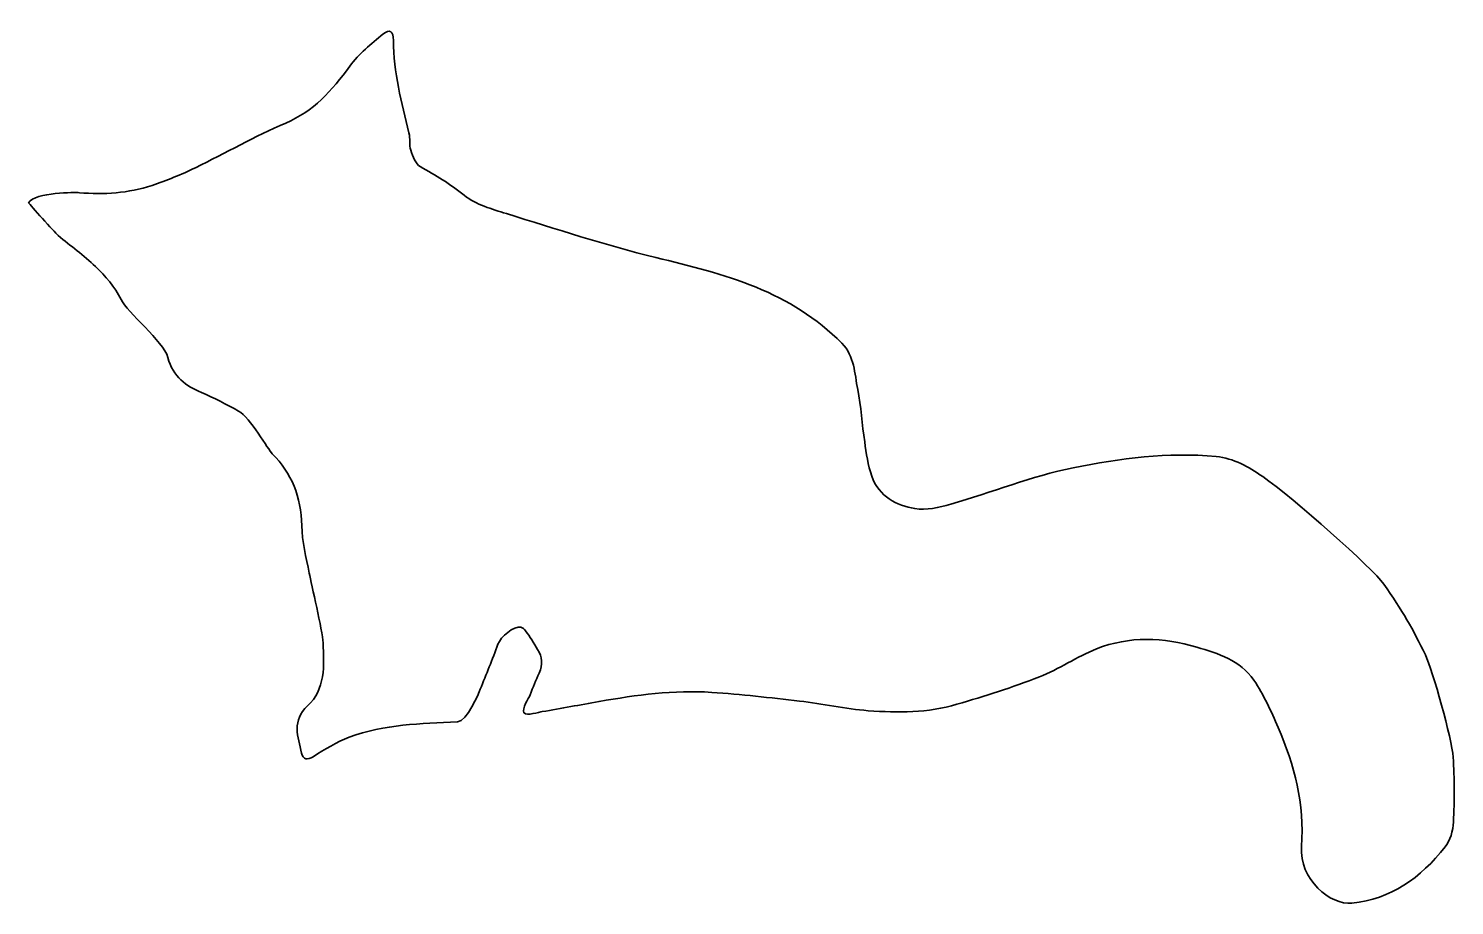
# Model space of a CAD drawing. Header units: inches. Extents: x 221 to 562, y -401 to -191.
import ezdxf

# ---------------------------------------------------------------- set-up
doc = ezdxf.new("R2010")
doc.units = ezdxf.units.IN
doc.header["$MEASUREMENT"] = 0
doc.layers.add('Layer 1', color=7, linetype='Continuous')

# ---------------------------------------------------------------- blocks, each defined once
blk = doc.blocks.new('block 3')
at = {"layer": 'Layer 1', "color": 7, "lineweight": 35, "true_color": 0xffffff}
blk.add_open_spline([(339.18, -355), (338.6, -354.01), (340.35, -351.61), (340.68, -350.71), (341.33, -348.96), (342.02, -347.22), (342.8, -345.53), (343.76, -343.43), (343.57, -341.67), (342.45, -339.87), (341.52, -338.36), (340.57, -336.86), (339.57, -335.41), (339.31, -335.02), (338.85, -334.67), (338.43, -334.55), (336.85, -334.13), (333.55, -336.95), (332.96, -338.62), (331.69, -342.28), (330.14, -345.81), (328.73, -349.41), (328.36, -350.36), (325.64, -357.06), (323.28, -357.17), (314.44, -357.57), (305.94, -357.77), (297.43, -360.87), (294.42, -361.97), (291.59, -363.78), (288.8, -365.52), (287.38, -366.4), (286.41, -366.21), (286.04, -364.65), (285.11, -360.74), (283.67, -356.81), (287.44, -353.38), (291.75, -349.44), (291.43, -343.73), (291.16, -338.29), (291.01, -335.33), (288.39, -324.29), (287.86, -321.65), (287.12, -317.9), (286.17, -314.1), (286.07, -310.3), (285.89, -303.36), (283.66, -297.73), (279.03, -293.13), (278.11, -292.22), (273.66, -284.37), (270.97, -282.92), (268.06, -281.34), (265.15, -279.74), (262.13, -278.49), (258.34, -276.91), (255.34, -274.78), (254.07, -270.1), (253.02, -266.24), (244.31, -259.3), (242.87, -256.22), (241.47, -253.23), (239.08, -250.67), (236.76, -248.38), (234, -245.66), (230.79, -243.49), (227.88, -240.94), (226.88, -240.07), (221.17, -233.65), (220.76, -233.11), (222.48, -230.52), (232.05, -230.66), (232.91, -230.73), (238.8, -231.22), (244.62, -230.84), (250.28, -228.98), (253.8, -227.83), (257.27, -226.38), (260.64, -224.76), (267.88, -221.27), (274.9, -217.2), (282.25, -214.09), (288.79, -211.32), (293.3, -206.33), (297.54, -200.51), (299.72, -197.52), (302.68, -195.16), (305.49, -192.82), (307.07, -191.49), (307.99, -192.15), (307.99, -194.33), (308.02, -201.96), (309.89, -209.19), (311.7, -216.44), (312.03, -217.77), (311.7, -219.32), (312.12, -220.59), (312.59, -222.03), (313.28, -223.9), (314.36, -224.48), (318.05, -226.48), (321.53, -228.67), (324.91, -231.35), (327.75, -233.61), (331.5, -234.64), (334.98, -235.72), (346.84, -239.38), (358.66, -243.27), (370.68, -246.2), (378.79, -248.18), (386.86, -250.16), (394.66, -253.33), (402.21, -256.39), (409.12, -260.66), (415.15, -266.71), (418.24, -269.8), (418.18, -273.92), (418.96, -277.75), (419.8, -281.84), (420, -286.1), (420.62, -290.25), (421.03, -293.02), (421.39, -295.86), (422.3, -298.44), (424.08, -303.5), (428.3, -305.41), (432.59, -306.2), (435.33, -306.71), (438.4, -305.96), (441.18, -305.16), (450.96, -302.35), (460.55, -298.46), (470.46, -296.49), (481.67, -294.25), (493.07, -292.66), (504.61, -293.78), (508.88, -294.19), (512.34, -296.22), (515.75, -298.55), (523.07, -303.57), (542.12, -320.64), (544.67, -324.25), (549.12, -330.55), (551.71, -335.1), (554.64, -341.2), (556.35, -344.76), (561.01, -361.38), (561.28, -365.63), (561.59, -370.78), (561.59, -375.98), (561.34, -381.13), (561.25, -383.17), (560.56, -385.58), (559.37, -387.07), (553.46, -394.54), (546.34, -399.54), (537.08, -400.52), (532.02, -401.07), (524.41, -394.84), (525.01, -386.96), (525.78, -376.78), (523.36, -367.48), (519.45, -358.53), (517.75, -354.63), (515.99, -350.65), (513.65, -347.23), (510.32, -342.38), (505.09, -340.86), (500.03, -339.35), (492, -336.97), (483.91, -336.62), (476.01, -339.75), (471.34, -341.61), (467.04, -344.6), (462.37, -346.43), (455.91, -348.95), (449.3, -351.03), (442.68, -352.99), (435.74, -355.05), (428.58, -355.02), (421.48, -354.51), (415.98, -354.11), (410.53, -352.88), (405.04, -352.23), (398.06, -351.4), (391.07, -350.6), (384.06, -350.14), (375.04, -349.54), (366.03, -350.77), (357.13, -352.31), (352.61, -353.1), (348.1, -354.02), (343.56, -354.73), (342.8, -354.85), (339.78, -355.82), (339.22, -355.06), (339.21, -355.04), (339.19, -355.02), (339.18, -355)], degree=3, knots=[0, 0, 0, 0, 1, 1, 1, 2, 2, 2, 3, 3, 3, 4, 4, 4, 5, 5, 5, 6, 6, 6, 7, 7, 7, 8, 8, 8, 9, 9, 9, 10, 10, 10, 11, 11, 11, 12, 12, 12, 13, 13, 13, 14, 14, 14, 15, 15, 15, 16, 16, 16, 17, 17, 17, 18, 18, 18, 19, 19, 19, 20, 20, 20, 21, 21, 21, 22, 22, 22, 23, 23, 23, 24, 24, 24, 25, 25, 25, 26, 26, 26, 27, 27, 27, 28, 28, 28, 29, 29, 29, 30, 30, 30, 31, 31, 31, 32, 32, 32, 33, 33, 33, 34, 34, 34, 35, 35, 35, 36, 36, 36, 37, 37, 37, 38, 38, 38, 39, 39, 39, 40, 40, 40, 41, 41, 41, 42, 42, 42, 43, 43, 43, 44, 44, 44, 45, 45, 45, 46, 46, 46, 47, 47, 47, 48, 48, 48, 49, 49, 49, 50, 50, 50, 51, 51, 51, 52, 52, 52, 53, 53, 53, 54, 54, 54, 55, 55, 55, 56, 56, 56, 57, 57, 57, 58, 58, 58, 59, 59, 59, 60, 60, 60, 61, 61, 61, 62, 62, 62, 63, 63, 63, 64, 64, 64, 65, 65, 65, 66, 66, 66, 66], dxfattribs=at)
blk = doc.blocks.new('block 2')
at = {"layer": 'Layer 1'}
blk.add_blockref('block 3', (0, 0), dxfattribs=at)

msp = doc.modelspace()

# ---------------------------------------------------------------- block references
at = {"layer": 'Layer 1'}
msp.add_blockref('block 2', (0, 0), dxfattribs=at)

doc.saveas('drawing.dxf')
